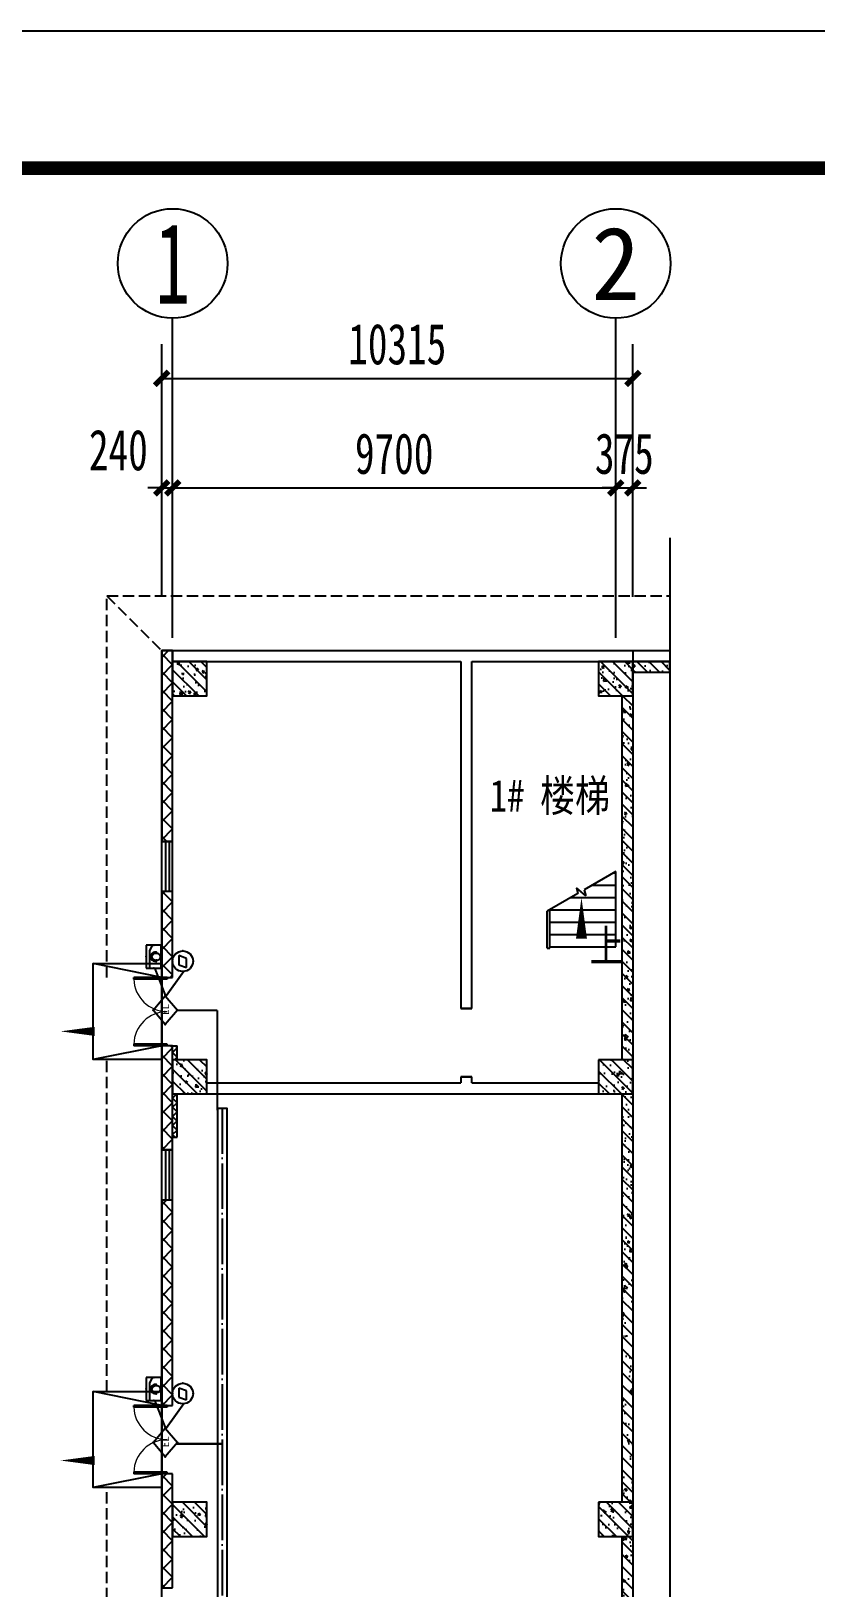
# Model space of a CAD drawing. Header units: millimetres. Extents: x -633009578 to 5705885, y -633235091 to 2571734.
# Drawn here: x 2921749 to 2938927, y 2387767 to 2421884 of the extents above; entities that cross this region are included whole.
import ezdxf
from ezdxf.enums import TextEntityAlignment as Align

# ---------------------------------------------------------------- set-up
doc = ezdxf.new("R2010")
doc.units = ezdxf.units.MM
doc.header["$LTSCALE"] = 1000
doc.header["$MEASUREMENT"] = 0
doc.linetypes.add('DASH', pattern=[0.35, 0.25, -0.1])
doc.linetypes.add('DOTE', pattern=[2.4200000000000004, 2, -0.2, 0.02, -0.2])
doc.layers.get('0').update_dxf_attribs({"color": 9})
for name, color, linetype in [('3T_WOOD', 21, 'Continuous'), ('A-COLUM(柱)', 255, 'Continuous'), ('A-DI-S(箭头)', 76, 'Continuous'), ('A-DOOR(门）', 4, 'Continuous'), ('A-F-AREA(计算)', 5, 'Continuous'), ('A-HATH(填充)', 8, 'Continuous'), ('A-ST-O(室外)', 54, 'Continuous'), ('A-STAR(楼梯)', 51, 'Continuous'), ('A-TEXT(房间)', 243, 'Continuous'), ('A-WA-J(剪力墙)', 254, 'Continuous'), ('A-WALL(墙)', 255, 'Continuous'), ('A-WINDOW（窗）', 4, 'Continuous'), ('AXIS_TEXT', 7, 'Continuous'), ('C-AXIS(轴号)', 3, 'Continuous'), ('DIM_SYMB', 3, 'Continuous'), ('WALL', 9, 'Continuous'), ('电-强电平面-线缆', 3, 'Continuous'), ('电-桥架', 4, 'Continuous'), ('设备-安防', 3, 'Continuous'), ('设备-箱柜', 3, 'Continuous'), ('院图签、封面151013$0$PUB_TITLE', 153, 'Continuous'), ('院图签、封面151013$0$图签文字', 4, 'Continuous')]:
    doc.layers.add(name, color=color, linetype=linetype)
doc.styles.add('_TCH_AXIS', font='simhei.ttf', dxfattribs={"bigfont": 'GBCBIG'})
doc.styles.add('_TCH_DIM_T3', font='simhei.ttf', dxfattribs={"width": 0.707, "bigfont": 'GBCBIG'})
doc.styles.add('_TEL_DIM', font='simhei.ttf', dxfattribs={"height": 3.5, "bigfont": 'HZTXT'})
doc.styles.add('COMPLEX', font='simhei.ttf')
doc.styles.add('TXT', font='simhei.ttf', dxfattribs={"width": 0.8, "bigfont": 'hztxt.shx'})
doc.styles.add('院图签、封面151013$0$-宋体', font='simhei.ttf', dxfattribs={"width": 0.8})
doc.dimstyles.new('_TCH_ARCH&&300', dxfattribs={"dimtxt": 892.5, "dimasz": 300, "dimexe": 750, "dimexo": 900, "dimgap": 300, "dimtad": 1, "dimdec": 0, "dimzin": 0, "dimdsep": 46, "dimtxsty": '_TCH_DIM_T3', "dimblk": 'ARCHTICK', "dimcen": 0.09, "dimclrt": 7, "dimazin": 2, "dimtfac": 1, "dimtdec": 0, "dimtix": 1, "dimtmove": 2, "dimatfit": 3, "dimfxl": 1, "dimtolj": 1, "dimtzin": 0, "dimarcsym": 0})
pattern_1 = [(315, (0, 0), (132.5825214724777, 132.5825214724776), []), (320, (0, 0), (-47.06410123694653, -537.9451369505651), [56.25, -618.75]), (625, (0, 0), (564.1441002750089, 104.0635002097499), [45, -495]), (370.4514, (-3.922005000000009, -44.82876), (517.079656545715, -433.8820362855164), [47.8051425, -525.856584]), (316.1842, (150, -2.755455298081545e-14), (-124.1392607467639, -800.4307864692332), [84.375, -928.125]), (366.6356, (139.65501975, -66.70255875000004), (730.5884031753312, -700.9970291615274), [71.707716, -788.78475]), (621.1842000000001, (150, -2.755455298081545e-14), (730.588950693994, -700.9964588502198), [67.5, -742.5]), (291, (112.5, -75.00000000000001), (-301.9641679990041, -447.6802890888463), [56.25, -618.75]), (596, (112.5, -75.00000000000001), (543.8625337851396, -182.4864989411868), [45, -495]), (341.4514, (87.3362955, -112.30667475), (241.8978725324643, -630.1669714361175), [47.8051425, -525.856584]), (307.5, (0, 0), (249.6703903734836, -9.119891487967951), [0, -488.9999999999999, 0, -502.5, 0, -496.875]), (277.5, (0, 0), (295.8087839117703, -197.3021530816116), [0, -286.5, 0, -477.75, 0, -189.375]), (237.5, (3.072332657360922e-14, 167.25), (-16.91615380078498, -400.3668271293068), [0, -187.5, 0, -585, 0, -776.25]), (227.5, (4.450060306401695e-14, 242.25), (75.07873674923819, -437.3896270067897), [0, -243.75, 0, -388.5, 0, -551.25])]
pattern_2 = [(45, (-830457.9205473666, -3.184366441797465), (-100.0001016555733, 100.0001016555733), []), (135, (-830457.9205473666, -3.184366441797465), (-100.0001016555733, -100.0001016555733), [])]
pattern_3 = [(45, (-830357.9205473666, -3.184366441797465), (-200.0002033111466, 200.0002033111467), []), (135, (-830357.9205473666, -3.184366441797465), (-200.0002033111467, -200.0002033111466), [])]

# ---------------------------------------------------------------- blocks, each defined once
blk = doc.blocks.new('_ArchTick')
at = {"color": 0, "linetype": 'ByBlock', "const_width": 0.4}
blk.add_lwpolyline([(-0.5, -0.5), (0.5, 0.5)], dxfattribs=at)
blk = doc.blocks.new('*D333')
at = {"layer": 'C-AXIS(轴号)', "color": 0, "lineweight": -2, "transparency": 16777216}
for p, q in [((1097251.098288345, 1726532.752813853), (1097251.098288345, 1729671.717226353)), ((1097491.098288359, 1726532.752813853), (1097491.098288359, 1729671.717226353)), ((1097251.098288345, 1728921.717226353), (1096951.098288345, 1728921.717226353)), ((1097251.098288345, 1728921.717226353), (1097491.098288359, 1728921.717226353)), ((1097491.098288359, 1728921.717226353), (1097791.098288359, 1728921.717226353))]:
    blk.add_line(p, q, dxfattribs=at)
at = {"layer": 'Defpoints', "color": 0, "transparency": 16777216}
for p in [(1097491.098288359, 1728921.717226353), (1097251.098288345, 1725632.752813853), (1097491.098288359, 1725632.752813853)]:
    blk.add_point(p, dxfattribs=at)
at = {"layer": 'C-AXIS(轴号)', "color": 0, "linetype": 'ByBlock', "lineweight": -2, "transparency": 16777216, "xscale": 300, "yscale": 300, "zscale": 300}
blk.add_blockref('_ArchTick', (1097251.098288345, 1728921.717226353), dxfattribs=at)
at = {"layer": 'C-AXIS(轴号)', "color": 0, "linetype": 'ByBlock', "lineweight": -2, "transparency": 16777216, "xscale": 300, "yscale": 300, "zscale": 300, "rotation": 180}
blk.add_blockref('_ArchTick', (1097491.098288359, 1728921.717226353), dxfattribs=at)
at = {"layer": 'C-AXIS(轴号)', "color": 7, "transparency": 16777216, "insert": (1096303.098288345, 1729746.717226353), "char_height": 892.5, "attachment_point": 5, "style": '_TCH_DIM_T3'}
blk.add_mtext('\\A1;240', dxfattribs=at)
blk = doc.blocks.new('*D334')
at = {"layer": 'C-AXIS(轴号)', "color": 0, "lineweight": -2, "transparency": 16777216}
for p, q in [((1097491.098288359, 1726532.752813853), (1097491.098288359, 1729671.717226353)), ((1107191.098288359, 1726532.752813853), (1107191.098288359, 1729671.717226353)), ((1097491.098288359, 1728921.717226353), (1107191.098288359, 1728921.717226353))]:
    blk.add_line(p, q, dxfattribs=at)
at = {"layer": 'Defpoints', "color": 0, "transparency": 16777216}
for p in [(1107191.098288359, 1728921.717226353), (1097491.098288359, 1725632.752813853), (1107191.098288359, 1725632.752813853)]:
    blk.add_point(p, dxfattribs=at)
at = {"layer": 'C-AXIS(轴号)', "color": 0, "linetype": 'ByBlock', "lineweight": -2, "transparency": 16777216, "xscale": 300, "yscale": 300, "zscale": 300, "rotation": 180}
blk.add_blockref('_ArchTick', (1097491.098288359, 1728921.717226353), dxfattribs=at)
at = {"layer": 'C-AXIS(轴号)', "color": 0, "linetype": 'ByBlock', "lineweight": -2, "transparency": 16777216, "xscale": 300, "yscale": 300, "zscale": 300}
blk.add_blockref('_ArchTick', (1107191.098288359, 1728921.717226353), dxfattribs=at)
at = {"layer": 'C-AXIS(轴号)', "color": 7, "transparency": 16777216, "insert": (1102341.098288359, 1729667.967226353), "char_height": 892.5, "attachment_point": 5, "style": '_TCH_DIM_T3'}
blk.add_mtext('\\A1;9700', dxfattribs=at)
blk = doc.blocks.new('*D335')
at = {"layer": 'C-AXIS(轴号)', "color": 0, "lineweight": -2, "transparency": 16777216}
for p, q in [((1107191.098288359, 1726532.752813853), (1107191.098288359, 1729671.717226353)), ((1107566.098288591, 1726532.752813853), (1107566.098288591, 1729671.717226353)), ((1107191.098288359, 1728921.717226353), (1106891.098288359, 1728921.717226353)), ((1107191.098288359, 1728921.717226353), (1107566.098288591, 1728921.717226353)), ((1107566.098288591, 1728921.717226353), (1107866.098288591, 1728921.717226353))]:
    blk.add_line(p, q, dxfattribs=at)
at = {"layer": 'Defpoints', "color": 0, "transparency": 16777216}
for p in [(1107566.098288591, 1728921.717226353), (1107191.098288359, 1725632.752813853), (1107566.098288591, 1725632.752813853)]:
    blk.add_point(p, dxfattribs=at)
at = {"layer": 'C-AXIS(轴号)', "color": 0, "linetype": 'ByBlock', "lineweight": -2, "transparency": 16777216, "xscale": 300, "yscale": 300, "zscale": 300}
blk.add_blockref('_ArchTick', (1107191.098288359, 1728921.717226353), dxfattribs=at)
at = {"layer": 'C-AXIS(轴号)', "color": 0, "linetype": 'ByBlock', "lineweight": -2, "transparency": 16777216, "xscale": 300, "yscale": 300, "zscale": 300, "rotation": 180}
blk.add_blockref('_ArchTick', (1107566.098288591, 1728921.717226353), dxfattribs=at)
at = {"layer": 'C-AXIS(轴号)', "color": 7, "transparency": 16777216, "insert": (1107378.598288475, 1729667.967226353), "char_height": 892.5, "attachment_point": 5, "style": '_TCH_DIM_T3'}
blk.add_mtext('\\A1;375', dxfattribs=at)
blk = doc.blocks.new('*D336')
at = {"layer": 'C-AXIS(轴号)', "color": 0, "lineweight": -2, "transparency": 16777216}
for p, q in [((1097251.098288345, 1726532.752813853), (1097251.098288345, 1732071.717226353)), ((1107566.098288591, 1726532.752813853), (1107566.098288591, 1732071.717226353)), ((1097251.098288345, 1731321.717226353), (1107566.098288591, 1731321.717226353))]:
    blk.add_line(p, q, dxfattribs=at)
at = {"layer": 'Defpoints', "color": 0, "transparency": 16777216}
for p in [(1107566.098288591, 1731321.717226353), (1097251.098288345, 1725632.752813853), (1107566.098288591, 1725632.752813853)]:
    blk.add_point(p, dxfattribs=at)
at = {"layer": 'C-AXIS(轴号)', "color": 0, "linetype": 'ByBlock', "lineweight": -2, "transparency": 16777216, "xscale": 300, "yscale": 300, "zscale": 300, "rotation": 180}
blk.add_blockref('_ArchTick', (1097251.098288345, 1731321.717226353), dxfattribs=at)
at = {"layer": 'C-AXIS(轴号)', "color": 0, "linetype": 'ByBlock', "lineweight": -2, "transparency": 16777216, "xscale": 300, "yscale": 300, "zscale": 300}
blk.add_blockref('_ArchTick', (1107566.098288591, 1731321.717226353), dxfattribs=at)
at = {"layer": 'C-AXIS(轴号)', "color": 7, "transparency": 16777216, "insert": (1102408.598288468, 1732067.967226353), "char_height": 892.5, "attachment_point": 5, "style": '_TCH_DIM_T3'}
blk.add_mtext('\\A1;10315', dxfattribs=at)
blk = doc.blocks.new('_AXISO')
blk.add_circle((0, 0), 0.5)
at = {"layer": 'AXIS_TEXT', "style": 'COMPLEX', "width": 1.041666666666667}
blk.add_attdef('A', text='', height=0.56, dxfattribs=at).set_placement((-0.25, -0.28), (0.25, -0.28), align=Align.FIT)
blk = doc.blocks.new('$TCHSYS$WIN2D')
for p, q in [((-0.5, 0.5), (0.5, 0.5)), ((-0.5, 0.5), (-0.4999999999999999, -0.5)), ((0.5, 0.5), (0.4999999999999998, -0.5)), ((0.5, 0.1666666666666666), (-0.5, 0.1666666666666666)), ((0.5, -0.1666666666666667), (-0.5, -0.1666666666666667)), ((-0.4999999999999999, -0.5), (0.5, -0.5))]:
    blk.add_line(p, q)
blk = doc.blocks.new('$DorLib2D$00000002')
for p, q in [((-0.5, -5.684341886080802e-17), (-0.5000000000000007, 0.4875)), ((-0.4750000000000007, 0.4875), (-0.5000000000000007, 0.4875)), ((-0.475, -2.842170943040401e-17), (-0.4750000000000007, 0.4875)), ((0.475, -2.842170943040401e-17), (0.4750000000000007, 0.4875)), ((0.4750000000000007, 0.4875), (0.5000000000000007, 0.4875)), ((0.5, -5.684341886080802e-17), (0.5000000000000007, 0.4875)), ((-0.5, -5.684341886080802e-17), (-0.475, -2.842170943040401e-17)), ((0.5, -5.684341886080802e-17), (0.475, -2.842170943040401e-17))]:
    blk.add_line(p, q)
at = {"lineweight": 13}
for centre, start, end in [((-0.4875, -4.263256414560601e-17), 0, 88.53071641864632), ((0.4875, -4.263256414560601e-17), 91.4692835813537, 180)]:
    blk.add_arc(centre, 0.4875, start, end, dxfattribs=at)
blk = doc.blocks.new('_FZH')
h = blk.add_hatch()
h.set_pattern_fill('钢筋混凝土', color=256, scale=0.1, style=0)
h.set_pattern_definition([(45, (0, 0), (-0.1767766952966369, 0.1767766952966369), []), (50, (0, 0), (0.7172601826007535, -0.06275213498259512), [0.07500000000000001, -0.8250000000000001]), (355, (0, 0), (-0.138751333613, 0.7521921337000119), [0.06, -0.66]), (100.4514, (0.05977168000000001, -0.00522934), (0.5785093817140216, 0.6894395420609536), [0.06374019, -0.701142112]), (46.1842, (0, 0.2), (1.067241048625645, -0.1655190143290181), [0.1125, -1.2375]), (96.6356, (0.088936745, 0.186206693), (0.9346627055487033, 0.9741178709004418), [0.095610288, -1.051713]), (351.1842, (0, 0.2), (0.9346619451336272, 0.9741186009253247), [0.09000000000000001, -0.9900000000000001]), (21, (0.1, 0.15), (0.5969070521184617, -0.4026188906653388), [0.07500000000000001, -0.8250000000000001]), (326, (0.1, 0.15), (0.2433153319215824, 0.7251500450468529), [0.06, -0.66]), (71.4514, (0.149742233, 0.116448394), (0.84022262858149, 0.3225304967099524), [0.06374019, -0.701142112]), (37.50000000000001, (0, 0), (0.01215985531729062, 0.3328938538313115), [0, -0.652, 0, -0.67, 0, -0.6625000000000001]), (7.499999999999999, (0, 0), (0.2630695374421486, 0.3944117118823603), [0, -0.382, 0, -0.637, 0, -0.2525]), (-32.5, (-0.223, 0), (0.533822436172409, -0.02255487173437976), [0, -0.25, 0, -0.78, 0, -1.035]), (-42.5, (-0.323, 0), (0.5831861693423862, 0.1001049823323177), [0, -0.325, 0, -0.518, 0, -0.735])])
h.paths.add_polyline_path([(-0.5, -0.5), (0.5, -0.5), (0.5, 0.5), (-0.5, 0.5)])
blk.add_lwpolyline([(-0.5, -0.5), (0.5, -0.5), (0.5, 0.5), (-0.5, 0.5)], close=True)
blk = doc.blocks.new('建筑图框_A1')
at = {"layer": '院图签、封面151013$0$PUB_TITLE'}
blk.add_lwpolyline([(0, 0), (84100, 0), (84100, 59400), (0, 59400)], close=True, dxfattribs=at)
at = {"layer": '院图签、封面151013$0$PUB_TITLE', "const_width": 100}
blk.add_lwpolyline([(2500, 1000), (83100, 1000), (83100, 58400), (2500, 58400)], close=True, dxfattribs=at)
at = {"layer": '院图签、封面151013$0$图签文字', "color": 6, "style": '院图签、封面151013$0$-宋体'}
for tag, height, width, p in [('工程主持人', 400, 0.7999999999883585, (79990.91196859907, 29505.93707200652)), ('审定', 400, 0.7999999999883585, (79990.91196859907, 28705.93707200605)), ('审核', 400, 0.7999999999883585, (79990.91196859907, 27905.93707200559)), ('专业负责人', 400, 0.7999999999883585, (79990.91196859907, 27105.93707200512)), ('校对', 400, 0.7999999999883585, (79990.91196859907, 26305.93707200466)), ('设计', 400, 0.7999999999883585, (79990.91196859907, 25505.93707200419)), ('方案设计人', 400, 0.7999999999883585, (79990.91196859907, 24706.79438478127)), ('工程编号', 300, 0.7000000000116415, (81000.00416498398, 8700.424278954277)), ('版次', 300, 0.7000000000116415, (78738.08139540046, 3005.726258059498)), ('日期', 300, 0.7000000000116415, (82038.0813954557, 3000.226258123759)), ('图号', 200, 0.7000000000116415, (82538.08139542397, 2400.075247410685)), ('比例', 300, 0.7000000000116415, (78738.08139537089, 2200.188802679535)), ('图号_X施', 300, 0.7000000000116415, (81538.08139540977, 2200.188802651362)), ('图号_总数', 200, 0.7000000000116415, (82538.08139541186, 2000.075247410219))]:
    blk.add_attdef(tag, text='', height=height, dxfattribs=dict(at, width=width)).set_placement(p, align=Align.MIDDLE_CENTER)
at = {"layer": '院图签、封面151013$0$图签文字', "color": 6, "style": '院图签、封面151013$0$-宋体', "width": 0.7}
for tag, p in [('建设单位_001', (80935.88661794258, 7446.21079580821)), ('工程名称_001', (80933.52706738078, 6045.368099178996)), ('图名_001', (79742.88288308708, 4059.656552180292))]:
    blk.add_attdef(tag, p, '', height=300, dxfattribs=at)
blk = doc.blocks.new('$equip$00002496')
for p, q in [((-0.3257586027029902, -0.01245651182034635), (-0.3257586027029902, -0.04339440534022287)), ((-0.3257586027029902, -0.04339440534022287), (-0.2349881161644589, -0.04339440534022287)), ((-0.2349881161644589, -0.07433229886373738), (-0.2349881161644589, -0.01245651182034635)), ((0.2318991003703559, -0.04339041039929725), (0.3257586027029902, -0.04343435477494495)), ((0.2318995781242847, -0.07433229886373738), (0.2318995781242847, -0.01245651182034635)), ((0.3257586027029902, -0.01245651182034635), (0.3257586027029902, -0.04339440534022287))]:
    blk.add_line(p, q)
at = {"const_width": 0.04}
for points in [[(-0.3257569673587568, -0.01199135613933322), (-0.3257586027029902, -0.04339440534022287), (-0.2655665311758639, -0.04339440534022287)], [(-0.3257586027029902, -0.01209546335303457), (-0.3254450895765331, 0.007862924336222932), (-0.3246427298145136, 0.02099261244438821), (-0.3230396698054392, 0.03683146784896962), (-0.3200834360468434, 0.05640672732988605), (-0.3158846532169264, 0.07655434396292549), (-0.3114238906564424, 0.0934556857937423), (-0.3053167008911259, 0.1125148900100612), (-0.2961030303267762, 0.1360363546918961), (-0.2870512925146613, 0.1553192011742794), (-0.2776002755272202, 0.1727327617008996), (-0.2650090074748732, 0.1928330976625148), (-0.2480697203573072, 0.2158072831662139), (-0.2307201034273021, 0.2357486963155679), (-0.2183433735772269, 0.2482254943279258), (-0.2048552286432823, 0.2604362391903123), (-0.1911825684801443, 0.2715267914645665), (-0.1736025161517318, 0.2841171126310655), (-0.1547964517085347, 0.2957489191248897), (-0.1366549688245868, 0.3053642205159122), (-0.1125469685212011, 0.3159432491156622), (-0.09099250963481609, 0.3234552737812919), (-0.07185881528130267, 0.3286887830108753), (-0.0476470465073362, 0.3334767393171205), (-0.03344249982910696, 0.3353641694484395), (-0.01254353142576292, 0.33693107711224), (0.006284847928327508, 0.3371227143543365), (0.02112160998512991, 0.3364609976488282), (0.03364834297099151, 0.3353416012541857), (0.04427512355323415, 0.3339856622114894), (0.0514455190859735, 0.3328576949279523), (0.06296124946675263, 0.3306819992103556), (0.07295717955275904, 0.3284235992541653), (0.08476642325695138, 0.3253025975027413), (0.09841386118205264, 0.3210671038432338), (0.1073930458223913, 0.3179007922954042), (0.1189192084857496, 0.3133782735822024), (0.1273616340185981, 0.309727315147029), (0.1385068310191855, 0.3044504504359793), (0.1500006543647032, 0.2984373588406015), (0.1638636618590681, 0.2903635228794883), (0.1733825990086189, 0.2842636587374727), (0.1825355213950388, 0.2779405411420157), (0.1897162082022987, 0.2726458121323958), (0.1961934307328193, 0.2676024858810706), (0.2032832070399309, 0.2617741676658625), (0.2108134823647561, 0.2552078580083617), (0.217798692494398, 0.2487452608329477), (0.228148777372553, 0.2384502620334388), (0.2384204440459143, 0.2272843058126455), (0.2434306646027835, 0.2214536424435209), (0.2496786895935657, 0.2137899235021905), (0.2547404104698217, 0.2072320931656577), (0.2611980655201478, 0.1983612801268464), (0.2680283635418164, 0.1882836692966521), (0.2770073256251635, 0.1737512327563309), (0.2837973800196778, 0.1615835285520006), (0.2918694003747078, 0.1454322725621751), (0.2969779347913573, 0.1339993972869706), (0.3002692127192859, 0.126001952077786), (0.3046930583077483, 0.1142746343793988), (0.3092767016933067, 0.1005832550908963), (0.3129390048998175, 0.08807579556378187), (0.3161395389179233, 0.07547706223704154), (0.3186645603709621, 0.06388206950578024), (0.3211643142713001, 0.0500421286051278), (0.3228813630266814, 0.03809697220276576), (0.3240568224427989, 0.02762096420337912), (0.324859512373223, 0.01811108543552109), (0.3254132453730563, 0.00858592767326627), (0.3257090797560522, -0.00049248671712121), (0.3257832243107259, -0.007853463819628814), (0.3257586027029902, -0.01597356299680541)], [(0.2318995781242847, -0.04343435477494495), (0.3257586027029902, -0.04343435477494495), (0.3257689946476603, -0.01254634189172066)]]:
    blk.add_lwpolyline(points, dxfattribs=at)
blk.add_lwpolyline([(-0.2349881161644589, -0.04339440534022287), (-0.234988116149907, -0.07433229886373738, 0.0182959325663468), (-0.2341963414801285, -0.09596305228842539, 0.02057100331636309), (-0.2314330486115068, -0.1200309692394512, 0.01615663239953969), (-0.2279163057246478, -0.1385404972170363, 0.01693810384346652), (-0.2229987668251852, -0.1574872628661979, 0.01329564042987737), (-0.2183254288102034, -0.1718583239271538, 0.01774370437729911), (-0.2109808493987657, -0.190436463271908, 0.01810240356969195), (-0.202383055788232, -0.2083190727098554, 0.02333614132905712), (-0.1896684531238861, -0.229968408079003, 0.02044170027676835), (-0.1774249378067907, -0.2471703877454274, 0.01989766451918913), (-0.1643957158521516, -0.2626632182400499, 0.02937469172712198), (-0.1439065932936501, -0.2826519741392985, 0.02046687747088341), (-0.1288843219663249, -0.2946362194343237, 0.01994697534980988), (-0.1136344562692102, -0.3049034932155337, 0.02634036321689085), (-0.09301181325281505, -0.3161697710966109, 0.02276514568385508), (-0.07478138820442837, -0.3239164370424987, 0.02206410967143575), (-0.05684026748349424, -0.3297063967147551, 0.0175610551311905), (-0.04245622256712522, -0.3331187941075768, 0.01884926235006773), (-0.02688140393001959, -0.3356341081016581, 0.02667427645081797), (-0.004813117921003141, -0.3371611547772773, 0.02406458763464014), (0.01513338900986128, -0.3365152710211987, 0.01749181383793592), (0.02959480640129186, -0.334837958071148, 0.02217984979833747), (0.04783707972092088, -0.3312386844263528, 0.01670575936897621), (0.06151090867933817, -0.3274165873117454, 0.0217722080425489), (0.0790706878178753, -0.3210165422860882, 0.03374751034879078), (0.1057169104751665, -0.3077975864252949, 0.02730692637543976), (0.1266723583685234, -0.2939906737810816, 0.03748691983271558), (0.1535541368793929, -0.2707855348744488, 0.02366876899911156), (0.1697097239521099, -0.2529639476961165, 0.02463610663642848), (0.1846068157610716, -0.2329478090214252, 0.02205649491069121), (0.1970839504210744, -0.2124338016146794, 0.01935462041009298), (0.206340296252165, -0.1939205355338345, 0.01688452340010287), (0.2137288127123611, -0.1760053912075819, 0.01966230157732925), (0.2205645790236304, -0.1552443572727498, 0.01731440631145223), (0.2255364213342546, -0.135285412416124, 0.01765737348860424), (0.2290203964221291, -0.1154880664689699, 0.01633418443731503), (0.2311199677496916, -0.09579652929824078, 0.01862757118903319), (0.2318995781388367, -0.07433229886373738, -0.000472708372486724), (0.2318995781242847, -0.05279222321769339, 0.0004727079955161621), (0.2318995781242847, -0.03244852855277713, -0.0004727079955161849), (0.2318995781242847, -0.01245341187313898, 0.0193493677842396), (0.2310570476547582, 0.009855565578618553, 0.01770133877692018), (0.2286674682109151, 0.03113219686929369, 0.0176091688965659), (0.2250366548687452, 0.05081065330523415, 0.01973381331635689), (0.2191032464616001, 0.07337515754625201, 0.01545712335130221), (0.2136441482725786, 0.08944355720814201, 0.01638136793352114), (0.2064366456615971, 0.1069191381830024, 0.01889577194154605), (0.1974724603933282, 0.124934014853352, 0.01460926708694749), (0.1893017992697423, 0.1389198372235114, 0.01834707667655943), (0.1788048267626436, 0.154441256672726, 0.01802701254956099), (0.1670945117075462, 0.16930223901727, 0.01918510430489061), (0.1545159021334257, 0.1830286705735489, 0.02609018841368346), (0.1355203122220701, 0.2003201775660273, 0.02726780140366601), (0.1154953059740365, 0.2149753960547969, 0.02826022181265756), (0.09302354548708536, 0.2278643579738855, 0.01768013504660025), (0.07947741153475363, 0.2340587330181734, 0.02983831462154809), (0.05467275061528198, 0.242662508819194, 0.03688840652984774), (0.02498369276872836, 0.248695417874842, 0.03132680170442304), (-0.00154426900553517, 0.2503981151239714, 0.02152297382195137), (-0.01876981760142371, 0.249681544064515, 0.02781603352576516), (-0.04232023857184686, 0.2463571927401063, 0.02781924796867374), (-0.06450405267241877, 0.2406578850968799, 0.01792787672923883), (-0.07963114288577344, 0.2352566086992738, 0.0262865457487697), (-0.09992356615839526, 0.2259165745053906, 0.02119287732084118), (-0.11706115740526, 0.2159602789688506, 0.0171568808815843), (-0.1294802093179896, 0.207409261194698, 0.02416187819285423), (-0.1477007803769084, 0.1925049077508447, 0.02878934091920857), (-0.167043774476042, 0.1729245897222427, 0.01847703741819992), (-0.1794630369258812, 0.1577163090223621, 0.0213830109619632), (-0.1916570924367988, 0.1400851354956103, 0.01760758065260107), (-0.2016330892802216, 0.1229453873020248, 0.01681983214104903), (-0.2093724703590851, 0.1072558663363452, 0.01906551868470904), (-0.2177670299279271, 0.08662868678948143, 0.01663457793315364), (-0.2233549865341047, 0.06948587926308392, 0.01199850358657596), (-0.227126173209399, 0.05518552293506218, 0.01921348092443342), (-0.2312853431794792, 0.03417440378689207, 0.0129120010522256), (-0.2334025729942368, 0.01812716938002268, 0.01673519548586339), (-0.2347496548027266, -0.0005786718757008202, 0.009174826161293947), (-0.2349881161644589, -0.01245651182034635, 0.0008621608417457901), (-0.2349881161644589, -0.04339440534022287), (-0.2961449461872689, -0.04339440534022287, 56.79143426085979)], format="xyb", dxfattribs=at)
for centre, major_axis, ratio, start_param, end_param in [((0, -0.007853463819628814), (-5.946726671962764e-16, 0.3450403896201966), 0.944188663444044, 4.700094459124145, 7.866276155235024), ((-0.00154426900553517, -0.01245651181670837), (0, 0.2628546269403538), 0.8881100928804517, 4.71238898038469, 7.853981633974483), ((-0.00154426900553517, -0.07433229886373738), (0, -0.2628546269403538), 0.8881100928804517, 4.71238898038469, 7.853981633974483)]:
    blk.add_ellipse(centre, major_axis=major_axis, ratio=ratio, start_param=start_param, end_param=end_param)
for p in [(0, 0.3371869258007791), (-0.3257586027029902, -0.04339440534022287), (0, -0.3371811744327715), (0.3256694684678223, -0.04536965262741433)]:
    blk.add_point(p)
at = {"color": 7, "style": '_TEL_DIM', "flags": 1}
blk.add_attdef('A', text='', height=2e-05, dxfattribs=at).set_placement((0, 0), align=Align.MIDDLE_CENTER)
blk = doc.blocks.new('$equip$00002617')
for p, q in [((0.6250151190488396, 0.4150200000058248), (-0.6249848809511604, 0.4150200000058248)), ((-0.6249848809511604, 0.4150200000058248), (-0.6249848809511604, -0.4149799999959214)), ((-0.6249848809511604, 0.2150200000050972), (0.3250151190459292, 0.2150200000050972)), ((0.3250151190459292, 0.2150200000050972), (0.6250151190488396, 0.07502000000567932)), ((0.6250151190488396, -0.4149799999959214), (0.6250151190488396, 0.4150200000058248)), ((-0.6249848809511604, -0.4149799999959214), (0.6250151190488396, -0.4149799999959214))]:
    blk.add_line(p, q)
at = {"linetype": 'Continuous', "const_width": 0.04}
blk.add_lwpolyline([(-0.6249848809511604, 0.4150200000058248), (0.6250151190488396, 0.4150200000058248), (0.6250151190488396, -0.4149799999959214), (-0.6249848809511604, -0.4149799999959214)], close=True, dxfattribs=at)
at = {"color": 1}
for p in [(-0.6249848809511604, 2.000000495172571e-05), (1.51190488395514e-05, 0.4150200000058248), (0.6250151190488396, 2.000000495172571e-05), (0.01750438004455646, -0.4149799999959214)]:
    blk.add_point(p, dxfattribs=at)
at = {"color": 7, "style": '_TEL_DIM', "flags": 1}
blk.add_attdef('A', text='', height=2.5e-05, dxfattribs=at).set_placement((0, 0), align=Align.MIDDLE_CENTER)
blk = doc.blocks.new('A$C40EF29F0')
for name, p, xscale, yscale, zscale in [('$equip$00002617', (257.9972608285025, 173.994528161973), 400, 400, 400), ('$equip$00002496', (256.1213830718771, 133.3334205766732), 315, 315, 315)]:
    blk.add_blockref(name, p, dxfattribs=dict(xscale=xscale, yscale=yscale, zscale=zscale))
blk = doc.blocks.new('$equip$00002620')
for p, q in [((-0.1058179566880426, 0.1152844922435179), (-0.1858179566897888, -0.1047155077576463)), ((0.1624100250937772, 0.1152844922435179), (-0.1058179566880426, 0.1152844922435179)), ((0.08241002509203099, -0.1047155077576463), (0.1624100250937772, 0.1152844922435179)), ((-0.1858179566897888, -0.1047155077576463), (0.08241002509203099, -0.1047155077576463))]:
    blk.add_line(p, q)
at = {"const_width": 0.04}
blk.add_lwpolyline([(-0.2999925000021904, 9.999999747378752e-06, 1), (0.3000075000036304, 9.999999747378752e-06, 0.9999999999999999), (-0.2999925000021904, 9.999999747378752e-06, 1)], format="xyb", dxfattribs=at)
blk.add_circle((7.500000720028765e-06, 9.999999747378752e-06), 0.3000000000001062)
at = {"color": 1}
for p in [(-0.2999924999985524, 9.999999747378752e-06), (7.500000720028765e-06, 0.3000099999990198), (0.3000075000036304, 9.999999747378752e-06), (7.500000720028765e-06, -0.299989999999525)]:
    blk.add_point(p, dxfattribs=at)
at = {"color": 7, "style": '_TEL_DIM', "flags": 1}
blk.add_attdef('A', text='', height=2.5e-05, dxfattribs=at).set_placement((0, 0), align=Align.MIDDLE_CENTER)
blk = doc.blocks.new('$equip$00002474')
for p, q in [((-0.519992380955955, 1.000000338535756e-05), (7.619048119522631e-06, 0.4400100000020757)), ((7.619048119522631e-06, -0.4399899999989429), (-0.519992380955955, 1.000000338535756e-05)), ((7.619048119522631e-06, 0.4400100000020757), (0.5200076190521941, 1.000000338535756e-05)), ((0.5200076190521941, 1.000000338535756e-05), (7.619048119522631e-06, -0.4399899999989429))]:
    blk.add_line(p, q)
at = {"const_width": 0.04}
blk.add_lwpolyline([(7.619048119522631e-06, 0.4400100000020757), (-0.519992380955955, 1.000000338535756e-05), (7.619048119522631e-06, -0.4399899999989429), (0.5200076190521941, 1.000000338535756e-05), (7.619048119522631e-06, 0.4400100000020757), (-0.519992380955955, 1.000000338535756e-05)], dxfattribs=at)
for p in [(-0.519992380955955, 1.000000338535756e-05), (7.619048119522631e-06, 0.4400100000020757), (0.5200076190521941, 1.000000338535756e-05), (7.619048119522631e-06, -0.4399899999989429)]:
    blk.add_point(p)
at = {"color": 7, "style": '_TEL_DIM'}
blk.add_attdef('$TEXT$', text='', height=0.3, dxfattribs=at).set_placement((0.02805548798642121, 0.01213281898526475), align=Align.MIDDLE_CENTER)
at = {"color": 7, "style": '_TEL_DIM', "flags": 1}
blk.add_attdef('A', text='', height=2e-05, dxfattribs=at).set_placement((0, 0), align=Align.MIDDLE_CENTER)
blk = doc.blocks.new('负一层平面图9')
h = blk.add_hatch()
h.set_pattern_fill('钢筋混凝土', color=256, scale=75, angle=270, style=0)
h.set_pattern_definition(pattern_1)
h.paths.add_polyline_path([(1108377.552594071, 1725115.406728372), (1107566.098288361, 1725115.406728372), (1107566.098288361, 1724875.406728372), (1108377.552594071, 1724875.406728372)])
h = blk.add_hatch()
h.set_pattern_fill('钢筋混凝土', color=256, scale=75, angle=270, style=0)
h.set_pattern_definition(pattern_1)
h.paths.add_polyline_path([(1107326.098288361, 1716390.40672838), (1107566.098288361, 1716390.40672838), (1107566.098288361, 1724365.40672838), (1107326.098288361, 1724365.40672838)])
h = blk.add_hatch()
h.set_pattern_fill('钢筋混凝土', color=256, scale=75, angle=270, style=0)
h.set_pattern_definition(pattern_1)
h.paths.add_polyline_path([(1107326.098288362, 1706690.40672838), (1107566.098288362, 1706690.40672838), (1107566.098288361, 1715640.40672838), (1107326.098288361, 1715640.40672838)])
h = blk.add_hatch()
h.set_pattern_fill('钢筋混凝土', color=256, scale=75, angle=270, style=0)
h.set_pattern_definition(pattern_1)
h.paths.add_polyline_path([(1107326.098288363, 1696990.40672838), (1107566.098288363, 1696990.40672838), (1107566.098288361, 1705940.40672838), (1107326.098288362, 1705940.40672838)])
at = {"layer": 'A-HATH(填充)'}
h = blk.add_hatch(dxfattribs=at)
h.set_pattern_fill('多孔材料', color=256, scale=100, style=0)
h.set_pattern_definition(pattern_3)
h.paths.add_polyline_path([(1097251.098288361, 1725355.40672838), (1097251.09828836, 1721175.406727003), (1097491.09828836, 1721175.406727003), (1097491.098288361, 1725355.40672838)])
h = blk.add_hatch(dxfattribs=at)
h.set_pattern_fill('多孔材料', color=256, scale=100, style=0)
h.set_pattern_definition(pattern_3)
h.paths.add_polyline_path([(1097251.09828836, 1720075.406727003), (1097251.09828836, 1718195.406725986), (1097491.09828836, 1718195.406725986), (1097491.09828836, 1720075.406727003)])
h = blk.add_hatch(dxfattribs=at)
h.set_pattern_fill('多孔材料', color=256, scale=100, style=0)
h.set_pattern_definition(pattern_3)
h.paths.add_polyline_path([(1097251.09828836, 1716695.406726494), (1097251.09828836, 1714415.406727003), (1097491.09828836, 1714415.406727003), (1097491.09828836, 1716695.406726494)])
h = blk.add_hatch(dxfattribs=at)
h.set_pattern_fill('多孔材料', color=256, scale=50, style=0)
h.set_pattern_definition(pattern_2)
h.paths.add_polyline_path([(1097491.098288361, 1716390.40672838), (1097591.09829371, 1716390.40672838), (1097591.09829371, 1716695.406726029), (1097491.09829371, 1716695.406726029)])
h = blk.add_hatch(dxfattribs=at)
h.set_pattern_fill('多孔材料', color=256, scale=50, style=0)
h.set_pattern_definition(pattern_2)
h.paths.add_polyline_path([(1097591.09829371, 1715640.40672838), (1097491.09829371, 1715640.40672838), (1097491.09829371, 1714695.406725949), (1097591.09829371, 1714695.406725949)])
h = blk.add_hatch(dxfattribs=at)
h.set_pattern_fill('多孔材料', color=256, scale=100, style=0)
h.set_pattern_definition(pattern_3)
h.paths.add_polyline_path([(1097251.09828836, 1713315.406726494), (1097251.09828836, 1708815.406728529), (1097491.09828836, 1708815.406728529), (1097491.09828836, 1713315.406726494)])
h = blk.add_hatch(dxfattribs=at)
h.set_pattern_fill('多孔材料', color=256, scale=100, style=0)
h.set_pattern_definition(pattern_3)
h.paths.add_polyline_path([(1097251.09828836, 1707315.406728529), (1097251.09828836, 1704815.406728529), (1097491.09828836, 1704815.406728529), (1097491.09828836, 1707315.406728529)])
at = {"layer": 'A-DI-S(箭头)'}
blk.add_lwpolyline([(1108377.552594071, 1727829.142712386), (1108377.552594071, 1664191.024720457), (1108902.552594071, 1663999.940347468), (1107852.552594071, 1663814.797017724), (1108377.552594071, 1663628.524720457), (1108377.552594071, 1599990.406728529)], dxfattribs=at)
for points in [[(1096698.446246597, 1717011.335972198, 0, 0, 0), (1095035.446246597, 1717011.335972198, 0, 200, 0), (1095785.446246597, 1717011.335972198, 0, 0, 0)], [(1096698.446246597, 1707606.335974253, 0, 0, 0), (1095035.446246597, 1707606.335974253, 0, 200, 0), (1095785.446246597, 1707606.335974253, 0, 0, 0)]]:
    blk.add_lwpolyline(points, format="xyseb", dxfattribs=at)
at = {"layer": 'A-DOOR(门）'}
for p, q in [((1097251.098288361, 1718195.406726232), (1097251.098288361, 1716695.406726232)), ((1097251.098288361, 1708815.40672844), (1097251.098288361, 1707315.40672844))]:
    blk.add_line(p, q, dxfattribs=at)
at = {"layer": 'A-F-AREA(计算)'}
blk.add_lwpolyline([(1107566.098287924, 1589275.406728539), (1097251.098288353, 1589275.406728539), (1097251.098288353, 1725355.406728381), (1107566.098287924, 1725355.406728381)], close=True, dxfattribs=at)
at = {"layer": 'A-ST-O(室外)', "linetype": 'DASH'}
for points in [[(1096051.098288365, 1718190.406728227), (1096051.09828836, 1726555.406727877), (1108377.552594071, 1726555.406733043)], [(1096051.09828836, 1726555.406727877), (1097251.098288361, 1725355.40672838)], [(1096051.09828837, 1709115.40672829), (1096051.098288366, 1716395.40672639)], [(1096051.098288384, 1684615.406728667), (1096051.098288371, 1707015.406728445)]]:
    blk.add_lwpolyline(points, dxfattribs=at)
at = {"layer": 'A-STAR(楼梯)'}
for p, q in [((1107191.098288358, 1720513.419430247), (1106501.61713162, 1720115.347298785)), ((1107191.098288358, 1718865.406728354), (1107191.098288233, 1720513.419430253)), ((1106536.557703818, 1719984.947312894), (1106330.512762379, 1720157.839547262)), ((1106330.512762379, 1720157.839547262), (1106363.296759887, 1720035.487994931)), ((1106674.925147453, 1720215.406728463), (1107191.098288358, 1720215.406728354)), ((1107142.578865331, 1720485.406728379), (1107191.098288358, 1720485.406728354)), ((1106363.296759887, 1720035.487994931), (1105691.098288358, 1719647.394026462)), ((1106207.271428897, 1719945.406728267), (1107191.098288358, 1719945.406728354)), ((1106501.61713162, 1720115.347298785), (1106536.557703818, 1719984.947312894)), ((1105691.098288358, 1718865.406728354), (1105691.098288233, 1719647.394026569)), ((1105691.098288358, 1718835.406728354), (1105691.098288348, 1719647.394026456)), ((1105751.098288358, 1718835.406728354), (1105751.098288348, 1719682.035042607)), ((1105751.098288351, 1719675.406728285), (1107191.098288358, 1719675.406728354)), ((1105751.098288354, 1719405.40672861), (1107191.098288358, 1719405.406728354)), ((1105751.098288357, 1719135.406728285), (1107191.098288358, 1719135.406728354)), ((1105691.098288358, 1718835.406728354), (1105751.098288358, 1718835.406728354)), ((1105751.098288361, 1718865.406728285), (1107191.098288358, 1718865.406728354))]:
    blk.add_line(p, q, dxfattribs=at)
for points in [[(1097251.098288367, 1716395.40672639), (1095751.098288367, 1716395.40672639), (1095751.098288367, 1718495.406726235), (1097251.098288361, 1718495.406726235)], [(1097251.09828836, 1718195.406726283), (1095751.098288356, 1718495.406726235)], [(1097251.09828836, 1716695.406726342), (1095751.098288367, 1716395.40672639)], [(1097251.098288367, 1707015.406728445), (1095751.098288367, 1707015.406728445), (1095751.098288367, 1709115.40672829), (1097251.098288361, 1709115.40672829)], [(1097251.09828836, 1708815.406728338), (1095751.098288356, 1709115.406234208)], [(1097251.09828836, 1707315.406728397), (1095751.098288356, 1707015.407222526)]]:
    blk.add_lwpolyline(points, dxfattribs=at)
at = {"layer": 'A-WA-J(剪力墙)'}
for p, q in [((1108377.552594071, 1725115.406728372), (1107566.098288361, 1725115.406728372)), ((1108377.552594071, 1724875.406728372), (1108377.552594071, 1725115.406728372)), ((1108377.552594071, 1724875.406728372), (1107566.098288361, 1724875.406728372)), ((1107326.098288374, 1724365.40672861), (1107326.098288351, 1716390.40672861)), ((1107566.098288374, 1724365.40672861), (1107566.098288344, 1716390.40672861)), ((1107326.098288364, 1715640.406727959), (1107326.09828835, 1706690.40672861)), ((1107566.098288364, 1715640.406727959), (1107566.098288361, 1706690.40672861)), ((1107326.098288362, 1705940.406727959), (1107326.098288356, 1696990.40672861)), ((1107566.098288362, 1705940.406727959), (1107566.098288367, 1696990.40672861))]:
    blk.add_line(p, q, dxfattribs=at)
at = {"layer": 'A-WALL(墙)'}
for p, q in [((1097491.098288361, 1725355.406728379), (1103921.098288358, 1725355.40672838)), ((1097491.098288361, 1725355.406728379), (1097491.098288361, 1725115.406728379)), ((1103921.098288358, 1725355.40672838), (1108377.552594071, 1725355.40672838)), ((1108377.552594071, 1725355.40672838), (1108377.552594071, 1725115.40672838)), ((1097491.098288361, 1725115.406728379), (1103801.098288358, 1725115.406728335)), ((1103801.098288358, 1725115.406728335), (1103801.098288387, 1717515.406728529)), ((1104041.098288358, 1725115.406728409), (1108377.552594071, 1725115.40672838)), ((1104041.098288372, 1717515.406728529), (1104041.098288358, 1725115.406728409)), ((1103801.098288387, 1717515.406728529), (1104041.098288372, 1717515.406728529)), ((1097491.098293649, 1716390.406727959), (1097491.09829371, 1716695.406726029)), ((1097491.09829371, 1716695.406726029), (1097591.09829371, 1716695.406726029)), ((1097591.098293995, 1716390.406727959), (1097591.09829371, 1716695.406726029)), ((1098241.09828792, 1715880.406728414), (1103801.098288358, 1715880.406728399)), ((1104041.098288372, 1716015.40672802), (1103801.098288387, 1716015.40672802)), ((1103801.098288387, 1716015.40672802), (1103801.098288358, 1715880.406728399)), ((1104041.098288358, 1715880.406728446), (1104041.098288372, 1716015.40672802)), ((1104041.098288358, 1715880.406728446), (1106816.098288361, 1715880.406728377)), ((1097491.09829371, 1714695.406725949), (1097491.098293596, 1715640.40672861)), ((1097591.09829371, 1714695.406725949), (1097591.098293412, 1715640.40672861)), ((1098241.09828792, 1715640.4067284), (1103921.098288358, 1715640.406728378)), ((1103921.098288358, 1715640.406728378), (1106816.098288361, 1715640.406728377)), ((1097491.09829371, 1714695.406725949), (1097591.09829371, 1714695.406725949))]:
    blk.add_line(p, q, dxfattribs=at)
at = {"layer": 'A-WINDOW（窗）', "linetype": 'DASH'}
for p, q in [((1104041.098288359, 1717515.406728067), (1103801.098288359, 1717515.406728067)), ((1103801.098288359, 1716015.406728067), (1104041.098288359, 1716015.406728067))]:
    blk.add_line(p, q, dxfattribs=at)
at = {"layer": 'C-AXIS(轴号)'}
for p, q in [((1097491.098288359, 1725632.752813853), (1097491.098288359, 1732640.699358868)), ((1107191.098288359, 1725632.752813853), (1107191.098288359, 1732640.699358868))]:
    blk.add_line(p, q, dxfattribs=at)
at = {"layer": 'DIM_SYMB'}
blk.add_lwpolyline([(1106441.098288358, 1718730.406728354, 0, 0, 0), (1106441.098288358, 1719945.406728354, 0, 240.0000000000001, 0), (1106441.098288358, 1719045.406728354, 0, 0, 0)], format="xyseb", dxfattribs=at)
at = {"layer": 'WALL'}
for p, q in [((1097251.098288361, 1725355.40672838), (1097251.09828836, 1721175.406727003)), ((1097491.098288361, 1725355.40672838), (1097251.098288361, 1725355.40672838)), ((1097491.09828836, 1721175.406727003), (1097491.098288361, 1725355.40672838)), ((1097251.09828836, 1721175.406727003), (1097491.09828836, 1721175.406727003)), ((1097251.09828836, 1720075.406727003), (1097251.09828836, 1718195.406725986)), ((1097491.09828836, 1720075.406727003), (1097251.09828836, 1720075.406727003)), ((1097491.09828836, 1718195.406725986), (1097491.09828836, 1720075.406727003)), ((1097251.09828836, 1718195.406725986), (1097491.09828836, 1718195.406725986)), ((1097251.09828836, 1716695.406726494), (1097251.09828836, 1714415.406727003)), ((1097491.09828836, 1716695.406726494), (1097251.09828836, 1716695.406726494)), ((1097491.09828836, 1714415.406727003), (1097491.09828836, 1716695.406726494)), ((1097251.09828836, 1714415.406727003), (1097491.09828836, 1714415.406727003)), ((1097251.09828836, 1713315.406726494), (1097251.09828836, 1708815.406728529)), ((1097491.09828836, 1713315.406726494), (1097251.09828836, 1713315.406726494)), ((1097491.09828836, 1708815.406728529), (1097491.09828836, 1713315.406726494)), ((1097251.09828836, 1708815.406728529), (1097491.09828836, 1708815.406728529)), ((1097251.09828836, 1707315.406728529), (1097251.09828836, 1704815.406728529)), ((1097491.09828836, 1707315.406728529), (1097251.09828836, 1707315.406728529)), ((1097491.09828836, 1704815.406728529), (1097491.09828836, 1707315.406728529)), ((1097251.09828836, 1704815.406728529), (1097491.09828836, 1704815.406728529))]:
    blk.add_line(p, q, dxfattribs=at)
at = {"layer": 'A-COLUM(柱)', "xscale": 750, "yscale": 750, "zscale": 750, "rotation": 270}
for p in [(1097866.098288361, 1724740.40672838), (1107191.098288361, 1724740.40672838), (1097866.098288361, 1716015.40672838), (1107191.098288361, 1716015.40672838), (1097866.098288361, 1706315.40672838), (1107191.098288361, 1706315.40672838)]:
    blk.add_blockref('_FZH', p, dxfattribs=at)
at = {"layer": 'A-DOOR(门）', "extrusion": (0, 0, -1), "xscale": -1500, "yscale": 1500, "zscale": 1500, "rotation": 270}
for p in [(-1097371.098288361, 1717445.406726232), (-1097371.098288361, 1708065.40672844)]:
    blk.add_blockref('$DorLib2D$00000002', p, dxfattribs=at)
at = {"layer": 'A-WINDOW（窗）', "extrusion": (0, 0, -1), "xscale": 1100, "yscale": 240, "zscale": 1100, "rotation": 90.00000000000001}
for p in [(-1097371.098288361, 1720625.40672679), (-1097371.098288361, 1713865.406726794)]:
    blk.add_blockref('$TCHSYS$WIN2D', p, dxfattribs=at)
at = {"layer": 'C-AXIS(轴号)'}
ref = blk.add_blockref('_AXISO', (1097491.098288359, 1733840.699358868), dxfattribs=dict(at, xscale=2400, yscale=2400, zscale=2400))
ref.add_attrib('A', '1', dxfattribs={"layer": 'AXIS_TEXT', "height": 1764.758457634671, "style": '_TCH_AXIS'}).set_placement((1097112.935761723, 1732958.320130051), (1097869.260814995, 1732958.320130051), align=Align.FIT)
ref = blk.add_blockref('_AXISO', (1107191.098288359, 1733840.699358868), dxfattribs=dict(at, xscale=2400, yscale=2400, zscale=2400))
ref.add_attrib('A', '2', dxfattribs={"layer": 'AXIS_TEXT', "height": 1597.53656512866, "style": '_TCH_AXIS'}).set_placement((1106658.586099982, 1733041.931076304), (1107723.610476735, 1733041.931076304), align=Align.FIT)
at = {"layer": 'A-TEXT(房间)', "color": 4, "style": 'TXT', "width": 0.8}
for s, p in [('楼梯', (1105536.056591842, 1721826.498015789)), ('1#', (1104433.556591842, 1721826.498015789)), ('上', (1106619.683191041, 1718536.471566488))]:
    blk.add_text(s, height=700, dxfattribs=at).set_placement(p)
at = {"layer": 'C-AXIS(轴号)'}
for p1, p2, distance, picture, middle in [((1097251.098288345, 1725632.752813853), (1107566.098288591, 1725632.752813853), 5688.964412499918, '*D336', (1102408.598288468, 1732067.967226353)), ((1097491.098288359, 1725632.752813853), (1107191.098288359, 1725632.752813853), 3288.9644124999177, '*D334', (1102341.098288359, 1729667.967226353)), ((1107191.098288359, 1725632.752813853), (1107566.098288591, 1725632.752813853), 3288.964412499918, '*D335', (1107378.598288475, 1729667.967226353))]:
    dim = blk.add_aligned_dim(p1=p1, p2=p2, distance=distance, dimstyle='_TCH_ARCH&&300', dxfattribs=at)
    dim.commit()
    dim.dimension.update_dxf_attribs({"geometry": picture, "text_midpoint": middle})
dim = blk.add_linear_dim(base=(1097491.098288359, 1728921.717226353), p1=(1097251.098288345, 1725632.752813853), p2=(1097491.098288359, 1725632.752813853), angle=0, dimstyle='_TCH_ARCH&&300', dxfattribs=at)
dim.commit()
dim.dimension.update_dxf_attribs({"geometry": '*D333', "text_midpoint": (1096303.098288345, 1729746.717226353), "dimtype": 161})

msp = doc.modelspace()

# ---------------------------------------------------------------- linework, layer by layer
at = {"layer": '电-强电平面-线缆', "color": 1, "linetype": 'Continuous', "const_width": 45}
for points in [[(2924696.368562318, 2400729.935552676), (2924454.842490433, 2401350.974886214)], [(2924696.368562318, 2400729.935552676), (2925088.075981723, 2401276.654551706)], [(2924952.979689342, 2400426.667857101), (2925826.490985058, 2400426.667857101)], [(2925826.490985058, 2400426.667857101), (2925826.490985058, 2398231.384235102)], [(2924696.368562318, 2391254.796825522), (2924454.842490433, 2391875.836159061)], [(2924696.368562318, 2391254.796825522), (2925088.075981723, 2391801.515824553)], [(2924929.529039405, 2390923.814725476), (2925932.739085756, 2390923.814725194)]]:
    msp.add_lwpolyline(points, dxfattribs=at)
at = {"layer": '电-桥架', "color": 5, "linetype": 'DOTE', "ltscale": 0.5}
msp.add_line((2925932.739087829, 2398280.863658949), (2925932.739074133, 2349681.959668289), dxfattribs=at)
at = {"layer": '电-桥架', "ltscale": 0.5}
msp.add_lwpolyline([(2925832.739074133, 2349681.959668307), (2925832.739087829, 2398280.863658966), (2926032.739087829, 2398280.863658932), (2926032.739074133, 2349681.959668272)], close=True, dxfattribs=at)

# ---------------------------------------------------------------- block references
at = {"layer": '3T_WOOD'}
msp.add_blockref('负一层平面图9', (1827355.332157411, 682952.070850966), dxfattribs=at)
at = {"layer": '设备-安防', "rotation": 90.00000000000001}
for p in [(2924606.251760446, 2401342.971577766), (2924606.251760446, 2391867.832850613)]:
    msp.add_blockref('A$C40EF29F0', p, dxfattribs=at)
at = {"layer": '设备-安防', "xscale": 750, "yscale": 750, "zscale": 750, "rotation": 90.00000000000001}
for p in [(2925067.258631283, 2401500.683133032), (2925067.258631283, 2392025.544405878)]:
    msp.add_blockref('$equip$00002620', p, dxfattribs=at)
at = {"layer": '设备-安防', "xscale": 607.5, "yscale": 607.5, "zscale": 607.5, "rotation": 90.00000000000001}
for p in [(2924685.685764343, 2400426.66322853), (2924685.685764343, 2390951.524501376)]:
    msp.add_blockref('$equip$00002474', p, dxfattribs=at).add_auto_attribs({'$TEXT$': 'EL'})
at = {"layer": '设备-箱柜', "xscale": 3, "yscale": 3}
msp.add_blockref('建筑图框_A1', (2725055.437121258, 2243683.829413344, 4.000000000000001e-08), dxfattribs=at)

doc.saveas('drawing.dxf')
